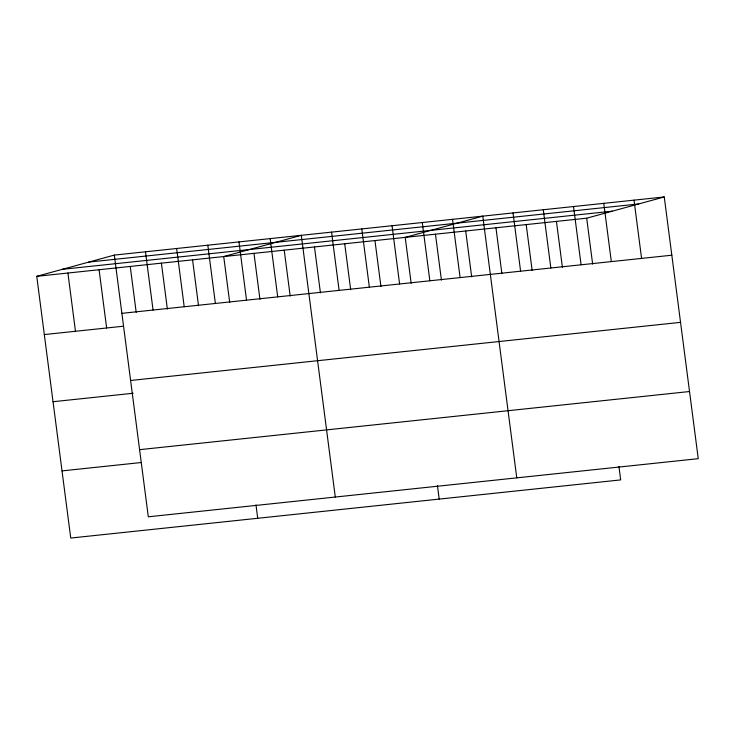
<?xml version="1.0" encoding="UTF-8"?>
<svg xmlns="http://www.w3.org/2000/svg" width="735" height="735" viewBox="0 0 735 735"><rect width="100%" height="100%" fill="white"/><g stroke="black" fill="none" stroke-linecap="round" stroke-linejoin="round"><path stroke-width="1.1" d="M618.934 466.486L620.68 479.909L70.744 538.048L36.75 276.323L114.32 255.091L664.256 196.952L698.25 458.677L148.314 516.806L114.32 255.091M36.75 276.323L586.686 218.194L664.256 196.952M88.724 262.092L638.66 203.962M62.346 269.313L612.283 211.184M121.891 313.34L671.827 255.21M44.311 334.572L123.333 326.221M130.609 380.482L680.546 322.353M53.039 401.723L133.173 393.253M139.595 449.664L689.531 391.525M62.025 470.896L141.037 462.545M634.011 200.15L641.582 258.408M603.766 203.347L611.327 261.605M586.686 218.194L592.649 264.122M573.52 206.544L581.082 264.802M556.441 221.391L562.404 267.319M543.275 209.741L550.837 267.999M526.196 224.588L532.158 270.517M513.03 212.939L520.591 271.197M495.95 227.786L501.913 273.714M516.769 477.86L482.776 216.136L405.205 237.377L411.168 283.306M465.705 230.983L471.668 276.911M452.53 219.333L460.101 277.591M435.451 234.18L441.423 280.108M422.285 222.53L429.856 280.788M437.454 485.67L439.199 499.093M392.04 225.728L399.601 283.986M374.96 240.575L380.923 286.503M361.795 228.925L369.356 287.183M344.715 243.772L350.678 289.7M331.549 232.122L339.111 290.38M314.47 246.969L320.432 292.897M335.289 497.044L301.304 235.319L223.725 256.561L229.697 302.489M284.224 250.166L290.187 296.095M270.14 238.618L277.701 296.866M253.979 253.364L259.942 299.292M238.976 241.907L246.537 300.165M255.973 504.853L257.719 518.276M207.812 245.205L215.373 303.454M192.57 259.859L198.533 305.788M176.648 248.504L184.209 306.752M161.406 263.148L167.369 309.077M145.484 251.793L153.055 310.041M130.242 266.447L136.205 312.375M99.078 269.736L106.639 327.985M67.914 273.034L75.475 331.283"/></g></svg>
